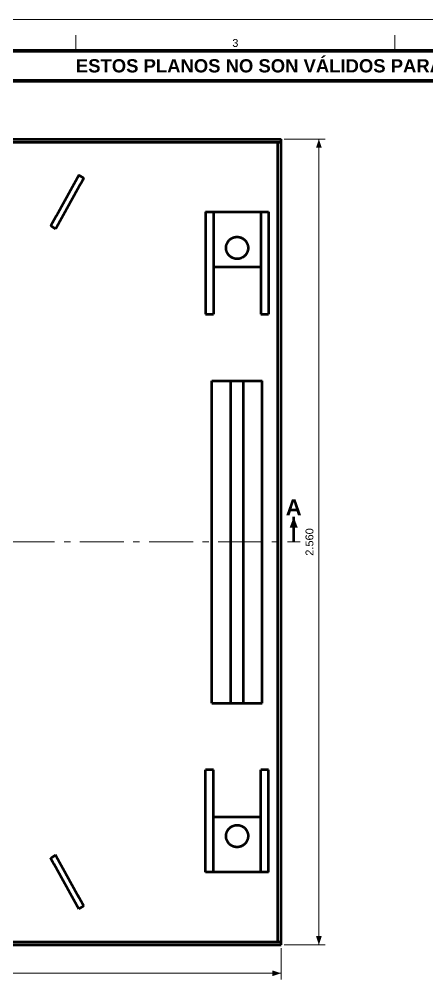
# Model space of a CAD drawing. Header units: millimetres. Extents: x 0 to 841, y 0 to 594.
# Drawn here: x 204.8 to 334.2, y 286.1 to 594 of the extents above; entities that cross this region are included whole.
import ezdxf
from ezdxf.enums import TextEntityAlignment as Align

# ---------------------------------------------------------------- set-up
doc = ezdxf.new("R2010")
doc.units = ezdxf.units.MM
doc.linetypes.add('EJE', pattern=[22, 14, -3, 2, -3])
for name, color, linetype, lineweight in [('COTA', 7, 'CONTINUOUS', 18), ('EJE', 7, 'EJE', 18), ('FINA', 7, 'CONTINUOUS', 18), ('MARCO', 7, 'CONTINUOUS', 70), ('TXT', 7, 'CONTINUOUS', 25), ('VIS', 7, 'CONTINUOUS', 50)]:
    doc.layers.add(name, color=color, linetype=linetype, lineweight=lineweight)
doc.styles.add('STD', font='LiberationSans-Regular.ttf')
doc.styles.add('STDB', font='LiberationSans-Bold.ttf')

msp = doc.modelspace()

# ---------------------------------------------------------------- linework, layer by layer
at = {"layer": 'COTA'}
for p, q in [((289, 556), (302, 556)), ((300, 300), (300, 556)), ((288, 299), (288, 289)), ((289, 300), (302, 300)), ((32, 291), (288, 291))]:
    msp.add_line(p, q, dxfattribs=at)
for points in [[(300, 556), (299.1, 553.2), (300.9, 553.2)], [(292, 436), (290.7, 432.5), (293.3, 432.5)], [(300, 300), (300.9, 302.8), (299.1, 302.8)], [(288, 291), (285.2, 291.9), (285.2, 290.1)]]:
    msp.add_solid(points, dxfattribs=at)
at = {"layer": 'EJE'}
msp.add_line((26, 428), (294, 428), dxfattribs=at)
at = {"layer": 'FINA'}
for p, q in [((222.75, 584), (222.75, 589)), ((324.12, 584), (324.12, 589))]:
    msp.add_line(p, q, dxfattribs=at)
msp.add_lwpolyline([(0, 0), (841, 0), (841, 594), (0, 594)], close=True, dxfattribs=at)
at = {"layer": 'MARCO'}
for points in [[(20, 10), (831, 10), (831, 584), (20, 584)], [(20, 574.5), (831, 574.5), (831, 584), (20, 584)]]:
    msp.add_lwpolyline(points, close=True, dxfattribs=at)
at = {"layer": 'VIS'}
msp.add_line((292, 428), (292, 436), dxfattribs=at)
for points in [[(32, 556), (288, 556)], [(32, 555), (288, 555)], [(287, 301), (287, 555)], [(287, 555), (288, 555)], [(288, 555), (288, 556)], [(288, 301), (288, 555)], [(223.68, 544.48), (223.62, 544.37), (223.56, 544.27), (223.51, 544.16), (223.45, 544.06), (223.39, 543.95), (223.33, 543.85), (223.27, 543.74), (223.21, 543.64), (223.16, 543.53), (223.1, 543.43), (223.04, 543.32), (222.98, 543.22), (222.92, 543.11), (222.86, 543.01), (222.81, 542.9), (222.75, 542.8), (222.69, 542.69), (222.63, 542.59), (222.57, 542.48), (222.51, 542.38), (222.45, 542.27), (222.4, 542.17), (222.34, 542.06), (222.28, 541.96), (222.22, 541.85), (222.16, 541.75), (222.1, 541.64), (222.05, 541.54), (221.99, 541.43), (221.93, 541.33), (221.87, 541.22), (221.81, 541.12), (221.75, 541.01), (221.7, 540.9), (221.64, 540.8), (221.58, 540.69), (221.52, 540.59), (221.46, 540.48), (221.4, 540.38), (221.35, 540.27), (221.29, 540.17), (221.23, 540.06), (221.17, 539.96), (221.11, 539.85), (221.05, 539.75), (220.99, 539.64), (220.94, 539.54), (220.88, 539.43), (220.82, 539.33), (220.76, 539.22), (220.7, 539.12), (220.64, 539.01), (220.59, 538.91), (220.53, 538.8), (220.47, 538.7), (220.41, 538.59), (220.35, 538.49), (220.29, 538.38), (220.24, 538.28), (220.18, 538.17), (220.12, 538.07), (220.06, 537.96), (220, 537.86), (219.94, 537.75), (219.88, 537.65), (219.83, 537.54), (219.77, 537.44), (219.71, 537.33), (219.65, 537.23), (219.59, 537.12), (219.53, 537.02), (219.48, 536.91), (219.42, 536.81), (219.36, 536.7), (219.3, 536.59), (219.24, 536.49), (219.18, 536.38), (219.13, 536.28), (219.07, 536.17), (219.01, 536.07), (218.95, 535.96), (218.89, 535.86), (218.83, 535.75), (218.78, 535.65), (218.72, 535.54), (218.66, 535.44), (218.6, 535.33), (218.54, 535.23), (218.48, 535.12), (218.42, 535.02), (218.37, 534.91), (218.31, 534.81), (218.25, 534.7), (218.19, 534.6), (218.13, 534.49), (218.07, 534.39), (218.02, 534.28), (217.96, 534.18), (217.9, 534.07), (217.84, 533.97), (217.78, 533.86), (217.72, 533.76), (217.67, 533.65), (217.61, 533.55), (217.55, 533.44), (217.49, 533.34), (217.43, 533.23), (217.37, 533.13), (217.32, 533.02), (217.26, 532.92), (217.2, 532.81), (217.14, 532.71), (217.08, 532.6), (217.02, 532.49), (216.96, 532.39), (216.91, 532.28), (216.85, 532.18), (216.79, 532.07), (216.73, 531.97), (216.67, 531.86), (216.61, 531.76), (216.56, 531.65), (216.5, 531.55), (216.44, 531.44), (216.38, 531.34), (216.32, 531.23), (216.26, 531.13), (216.21, 531.02), (216.15, 530.92), (216.09, 530.81), (216.03, 530.71), (215.97, 530.6), (215.91, 530.5), (215.86, 530.39), (215.8, 530.29), (215.74, 530.18), (215.68, 530.08), (215.62, 529.97), (215.56, 529.87), (215.5, 529.76), (215.45, 529.66), (215.39, 529.55), (215.33, 529.45), (215.27, 529.34), (215.21, 529.24), (215.15, 529.13), (215.1, 529.03), (215.04, 528.92), (214.98, 528.82), (214.92, 528.71), (214.86, 528.61), (214.8, 528.5), (214.75, 528.39)], [(225.25, 543.61), (225.2, 543.5), (225.14, 543.39), (225.08, 543.29), (225.02, 543.18), (224.96, 543.08), (224.9, 542.97), (224.85, 542.87), (224.79, 542.76), (224.73, 542.66), (224.67, 542.55), (224.61, 542.45), (224.55, 542.34), (224.5, 542.24), (224.44, 542.13), (224.38, 542.03), (224.32, 541.92), (224.26, 541.82), (224.2, 541.71), (224.14, 541.61), (224.09, 541.5), (224.03, 541.4), (223.97, 541.29), (223.91, 541.19), (223.85, 541.08), (223.79, 540.98), (223.74, 540.87), (223.68, 540.77), (223.62, 540.66), (223.56, 540.56), (223.5, 540.45), (223.44, 540.35), (223.39, 540.24), (223.33, 540.14), (223.27, 540.03), (223.21, 539.93), (223.15, 539.82), (223.09, 539.72), (223.04, 539.61), (222.98, 539.51), (222.92, 539.4), (222.86, 539.29), (222.8, 539.19), (222.74, 539.08), (222.68, 538.98), (222.63, 538.87), (222.57, 538.77), (222.51, 538.66), (222.45, 538.56), (222.39, 538.45), (222.33, 538.35), (222.28, 538.24), (222.22, 538.14), (222.16, 538.03), (222.1, 537.93), (222.04, 537.82), (221.98, 537.72), (221.93, 537.61), (221.87, 537.51), (221.81, 537.4), (221.75, 537.3), (221.69, 537.19), (221.63, 537.09), (221.58, 536.98), (221.52, 536.88), (221.46, 536.77), (221.4, 536.67), (221.34, 536.56), (221.28, 536.46), (221.22, 536.35), (221.17, 536.25), (221.11, 536.14), (221.05, 536.04), (220.99, 535.93), (220.93, 535.83), (220.87, 535.72), (220.82, 535.62), (220.76, 535.51), (220.7, 535.41), (220.64, 535.3), (220.58, 535.19), (220.52, 535.09), (220.47, 534.98), (220.41, 534.88), (220.35, 534.77), (220.29, 534.67), (220.23, 534.56), (220.17, 534.46), (220.12, 534.35), (220.06, 534.25), (220, 534.14), (219.94, 534.04), (219.88, 533.93), (219.82, 533.83), (219.76, 533.72), (219.71, 533.62), (219.65, 533.51), (219.59, 533.41), (219.53, 533.3), (219.47, 533.2), (219.41, 533.09), (219.36, 532.99), (219.3, 532.88), (219.24, 532.78), (219.18, 532.67), (219.12, 532.57), (219.06, 532.46), (219.01, 532.36), (218.95, 532.25), (218.89, 532.15), (218.83, 532.04), (218.77, 531.94), (218.71, 531.83), (218.65, 531.73), (218.6, 531.62), (218.54, 531.52), (218.48, 531.41), (218.42, 531.31), (218.36, 531.2), (218.3, 531.1), (218.25, 530.99), (218.19, 530.88), (218.13, 530.78), (218.07, 530.67), (218.01, 530.57), (217.95, 530.46), (217.9, 530.36), (217.84, 530.25), (217.78, 530.15), (217.72, 530.04), (217.66, 529.94), (217.6, 529.83), (217.55, 529.73), (217.49, 529.62), (217.43, 529.52), (217.37, 529.41), (217.31, 529.31), (217.25, 529.2), (217.19, 529.1), (217.14, 528.99), (217.08, 528.89), (217.02, 528.78), (216.96, 528.68), (216.9, 528.57), (216.84, 528.47), (216.79, 528.36), (216.73, 528.26), (216.67, 528.15), (216.61, 528.05), (216.55, 527.94), (216.49, 527.84), (216.44, 527.73), (216.38, 527.63), (216.32, 527.52)], [(223.68, 544.48), (225.25, 543.61)], [(264, 532.91), (266.5, 532.91)], [(264, 532.91), (264, 500.41)], [(266.5, 532.91), (266.5, 500.41)], [(266.5, 532.91), (281.5, 532.91)], [(266.5, 532.91), (266.5, 515.41)], [(281.5, 532.91), (284, 532.91)], [(281.5, 532.91), (281.5, 500.41)], [(281.5, 532.91), (281.5, 515.41)], [(284, 532.91), (284, 500.41)], [(216.32, 527.52), (214.75, 528.39)], [(274, 517.91), (273.88, 517.91), (273.76, 517.92), (273.64, 517.93), (273.52, 517.95), (273.4, 517.96), (273.28, 517.99), (273.17, 518.01), (273.05, 518.04), (272.94, 518.08), (272.82, 518.12), (272.71, 518.16), (272.6, 518.21), (272.49, 518.26), (272.38, 518.31), (272.28, 518.37), (272.17, 518.43), (272.07, 518.49), (271.97, 518.56), (271.88, 518.63), (271.78, 518.71), (271.69, 518.78), (271.6, 518.86), (271.51, 518.95), (271.43, 519.04), (271.35, 519.12), (271.27, 519.22), (271.2, 519.31), (271.13, 519.41), (271.06, 519.51), (271, 519.61), (270.94, 519.71), (270.88, 519.82), (270.83, 519.93), (270.78, 520.04), (270.74, 520.15), (270.69, 520.26), (270.66, 520.38), (270.62, 520.49), (270.59, 520.61), (270.57, 520.73), (270.55, 520.84), (270.53, 520.96), (270.52, 521.08), (270.51, 521.2), (270.5, 521.32), (270.5, 521.44), (270.5, 521.56), (270.51, 521.68), (270.52, 521.8), (270.54, 521.92), (270.56, 522.04), (270.58, 522.16), (270.61, 522.27), (270.64, 522.39), (270.68, 522.51), (270.71, 522.62), (270.76, 522.73), (270.81, 522.84), (270.86, 522.95), (270.91, 523.06), (270.97, 523.16), (271.03, 523.27), (271.1, 523.37), (271.16, 523.47), (271.24, 523.56), (271.31, 523.65), (271.39, 523.75), (271.47, 523.83), (271.56, 523.92), (271.64, 524), (271.73, 524.08), (271.83, 524.16), (271.92, 524.23), (272.02, 524.3), (272.12, 524.37), (272.22, 524.43), (272.33, 524.49), (272.44, 524.54), (272.54, 524.6), (272.65, 524.64), (272.77, 524.69), (272.88, 524.73), (272.99, 524.76), (273.11, 524.8), (273.23, 524.83), (273.34, 524.85), (273.46, 524.87), (273.58, 524.89), (273.7, 524.9), (273.82, 524.91), (273.94, 524.91), (274.06, 524.91), (274.18, 524.91), (274.3, 524.9), (274.42, 524.89), (274.54, 524.87), (274.66, 524.85), (274.77, 524.83), (274.89, 524.8), (275.01, 524.76), (275.12, 524.73), (275.23, 524.69), (275.35, 524.64), (275.46, 524.6), (275.56, 524.54), (275.67, 524.49), (275.78, 524.43), (275.88, 524.37), (275.98, 524.3), (276.08, 524.23), (276.17, 524.16), (276.27, 524.08), (276.36, 524), (276.44, 523.92), (276.53, 523.83), (276.61, 523.75), (276.69, 523.65), (276.76, 523.56), (276.84, 523.47), (276.9, 523.37), (276.97, 523.27), (277.03, 523.16), (277.09, 523.06), (277.14, 522.95), (277.19, 522.84), (277.24, 522.73), (277.29, 522.62), (277.32, 522.51), (277.36, 522.39), (277.39, 522.27), (277.42, 522.16), (277.44, 522.04), (277.46, 521.92), (277.48, 521.8), (277.49, 521.68), (277.5, 521.56), (277.5, 521.44), (277.5, 521.32), (277.49, 521.2), (277.48, 521.08), (277.47, 520.96), (277.45, 520.84), (277.43, 520.73), (277.41, 520.61), (277.38, 520.49), (277.34, 520.38), (277.31, 520.26), (277.26, 520.15), (277.22, 520.04), (277.17, 519.93), (277.12, 519.82), (277.06, 519.71), (277, 519.61), (276.94, 519.51), (276.87, 519.41), (276.8, 519.31), (276.73, 519.22), (276.65, 519.12), (276.57, 519.04), (276.49, 518.95), (276.4, 518.86), (276.31, 518.78), (276.22, 518.71), (276.12, 518.63), (276.03, 518.56), (275.93, 518.49), (275.83, 518.43), (275.72, 518.37), (275.62, 518.31), (275.51, 518.26), (275.4, 518.21), (275.29, 518.16), (275.18, 518.12), (275.06, 518.08), (274.95, 518.04), (274.83, 518.01), (274.72, 517.99), (274.6, 517.96), (274.48, 517.95), (274.36, 517.93), (274.24, 517.92), (274.12, 517.91), (274, 517.91)], [(266.5, 515.41), (281.5, 515.41)], [(264, 500.41), (266.5, 500.41)], [(281.5, 500.41), (284, 500.41)], [(266, 376.84), (266, 479.16)], [(266, 479.16), (272, 479.16)], [(272, 376.84), (272, 479.16)], [(272, 479.16), (276, 479.16)], [(276, 479.16), (282, 479.16)], [(276, 376.84), (276, 479.16)], [(282, 376.84), (282, 479.16)], [(266, 376.84), (272, 376.84)], [(272, 376.84), (276, 376.84)], [(276, 376.84), (282, 376.84)], [(266.5, 355.59), (264, 355.59)], [(264, 323.09), (264, 355.59)], [(266.5, 323.09), (266.5, 355.59)], [(284, 355.59), (281.5, 355.59)], [(281.5, 323.09), (281.5, 355.59)], [(284, 323.09), (284, 355.59)], [(266.5, 323.09), (266.5, 340.59)], [(281.5, 340.59), (266.5, 340.59)], [(281.5, 323.09), (281.5, 340.59)], [(274, 338.09), (274.12, 338.09), (274.24, 338.08), (274.36, 338.07), (274.48, 338.05), (274.6, 338.04), (274.72, 338.01), (274.83, 337.99), (274.95, 337.96), (275.06, 337.92), (275.18, 337.88), (275.29, 337.84), (275.4, 337.79), (275.51, 337.74), (275.62, 337.69), (275.72, 337.63), (275.83, 337.57), (275.93, 337.51), (276.03, 337.44), (276.12, 337.37), (276.22, 337.29), (276.31, 337.22), (276.4, 337.14), (276.49, 337.05), (276.57, 336.96), (276.65, 336.88), (276.73, 336.78), (276.8, 336.69), (276.87, 336.59), (276.94, 336.49), (277, 336.39), (277.06, 336.29), (277.12, 336.18), (277.17, 336.07), (277.22, 335.96), (277.26, 335.85), (277.31, 335.74), (277.34, 335.62), (277.38, 335.51), (277.41, 335.39), (277.43, 335.27), (277.45, 335.16), (277.47, 335.04), (277.48, 334.92), (277.49, 334.8), (277.5, 334.68), (277.5, 334.56), (277.5, 334.44), (277.49, 334.32), (277.48, 334.2), (277.46, 334.08), (277.44, 333.96), (277.42, 333.84), (277.39, 333.73), (277.36, 333.61), (277.32, 333.49), (277.29, 333.38), (277.24, 333.27), (277.19, 333.16), (277.14, 333.05), (277.09, 332.94), (277.03, 332.84), (276.97, 332.73), (276.9, 332.63), (276.84, 332.53), (276.76, 332.44), (276.69, 332.35), (276.61, 332.25), (276.53, 332.17), (276.44, 332.08), (276.36, 332), (276.27, 331.92), (276.17, 331.84), (276.08, 331.77), (275.98, 331.7), (275.88, 331.63), (275.78, 331.57), (275.67, 331.51), (275.56, 331.46), (275.46, 331.4), (275.35, 331.36), (275.23, 331.31), (275.12, 331.27), (275.01, 331.24), (274.89, 331.2), (274.77, 331.17), (274.66, 331.15), (274.54, 331.13), (274.42, 331.11), (274.3, 331.1), (274.18, 331.09), (274.06, 331.09), (273.94, 331.09), (273.82, 331.09), (273.7, 331.1), (273.58, 331.11), (273.46, 331.13), (273.34, 331.15), (273.23, 331.17), (273.11, 331.2), (272.99, 331.24), (272.88, 331.27), (272.77, 331.31), (272.65, 331.36), (272.54, 331.4), (272.44, 331.46), (272.33, 331.51), (272.22, 331.57), (272.12, 331.63), (272.02, 331.7), (271.92, 331.77), (271.83, 331.84), (271.73, 331.92), (271.64, 332), (271.56, 332.08), (271.47, 332.17), (271.39, 332.25), (271.31, 332.35), (271.24, 332.44), (271.16, 332.53), (271.1, 332.63), (271.03, 332.73), (270.97, 332.84), (270.91, 332.94), (270.86, 333.05), (270.81, 333.16), (270.76, 333.27), (270.71, 333.38), (270.68, 333.49), (270.64, 333.61), (270.61, 333.73), (270.58, 333.84), (270.56, 333.96), (270.54, 334.08), (270.52, 334.2), (270.51, 334.32), (270.5, 334.44), (270.5, 334.56), (270.5, 334.68), (270.51, 334.8), (270.52, 334.92), (270.53, 335.04), (270.55, 335.16), (270.57, 335.27), (270.59, 335.39), (270.62, 335.51), (270.66, 335.62), (270.69, 335.74), (270.74, 335.85), (270.78, 335.96), (270.83, 336.07), (270.88, 336.18), (270.94, 336.29), (271, 336.39), (271.06, 336.49), (271.13, 336.59), (271.2, 336.69), (271.27, 336.78), (271.35, 336.88), (271.43, 336.96), (271.51, 337.05), (271.6, 337.14), (271.69, 337.22), (271.78, 337.29), (271.88, 337.37), (271.97, 337.44), (272.07, 337.51), (272.17, 337.57), (272.28, 337.63), (272.38, 337.69), (272.49, 337.74), (272.6, 337.79), (272.71, 337.84), (272.82, 337.88), (272.94, 337.92), (273.05, 337.96), (273.17, 337.99), (273.28, 338.01), (273.4, 338.04), (273.52, 338.05), (273.64, 338.07), (273.76, 338.08), (273.88, 338.09), (274, 338.09)], [(214.75, 327.61), (216.32, 328.48)], [(223.68, 311.52), (223.62, 311.63), (223.56, 311.73), (223.51, 311.84), (223.45, 311.94), (223.39, 312.05), (223.33, 312.15), (223.27, 312.26), (223.21, 312.36), (223.16, 312.47), (223.1, 312.57), (223.04, 312.68), (222.98, 312.78), (222.92, 312.89), (222.86, 312.99), (222.81, 313.1), (222.75, 313.2), (222.69, 313.31), (222.63, 313.41), (222.57, 313.52), (222.51, 313.62), (222.45, 313.73), (222.4, 313.83), (222.34, 313.94), (222.28, 314.04), (222.22, 314.15), (222.16, 314.25), (222.1, 314.36), (222.05, 314.46), (221.99, 314.57), (221.93, 314.67), (221.87, 314.78), (221.81, 314.88), (221.75, 314.99), (221.7, 315.1), (221.64, 315.2), (221.58, 315.31), (221.52, 315.41), (221.46, 315.52), (221.4, 315.62), (221.35, 315.73), (221.29, 315.83), (221.23, 315.94), (221.17, 316.04), (221.11, 316.15), (221.05, 316.25), (220.99, 316.36), (220.94, 316.46), (220.88, 316.57), (220.82, 316.67), (220.76, 316.78), (220.7, 316.88), (220.64, 316.99), (220.59, 317.09), (220.53, 317.2), (220.47, 317.3), (220.41, 317.41), (220.35, 317.51), (220.29, 317.62), (220.24, 317.72), (220.18, 317.83), (220.12, 317.93), (220.06, 318.04), (220, 318.14), (219.94, 318.25), (219.88, 318.35), (219.83, 318.46), (219.77, 318.56), (219.71, 318.67), (219.65, 318.77), (219.59, 318.88), (219.53, 318.98), (219.48, 319.09), (219.42, 319.19), (219.36, 319.3), (219.3, 319.41), (219.24, 319.51), (219.18, 319.62), (219.13, 319.72), (219.07, 319.83), (219.01, 319.93), (218.95, 320.04), (218.89, 320.14), (218.83, 320.25), (218.78, 320.35), (218.72, 320.46), (218.66, 320.56), (218.6, 320.67), (218.54, 320.77), (218.48, 320.88), (218.42, 320.98), (218.37, 321.09), (218.31, 321.19), (218.25, 321.3), (218.19, 321.4), (218.13, 321.51), (218.07, 321.61), (218.02, 321.72), (217.96, 321.82), (217.9, 321.93), (217.84, 322.03), (217.78, 322.14), (217.72, 322.24), (217.67, 322.35), (217.61, 322.45), (217.55, 322.56), (217.49, 322.66), (217.43, 322.77), (217.37, 322.87), (217.32, 322.98), (217.26, 323.08), (217.2, 323.19), (217.14, 323.29), (217.08, 323.4), (217.02, 323.51), (216.96, 323.61), (216.91, 323.72), (216.85, 323.82), (216.79, 323.93), (216.73, 324.03), (216.67, 324.14), (216.61, 324.24), (216.56, 324.35), (216.5, 324.45), (216.44, 324.56), (216.38, 324.66), (216.32, 324.77), (216.26, 324.87), (216.21, 324.98), (216.15, 325.08), (216.09, 325.19), (216.03, 325.29), (215.97, 325.4), (215.91, 325.5), (215.86, 325.61), (215.8, 325.71), (215.74, 325.82), (215.68, 325.92), (215.62, 326.03), (215.56, 326.13), (215.5, 326.24), (215.45, 326.34), (215.39, 326.45), (215.33, 326.55), (215.27, 326.66), (215.21, 326.76), (215.15, 326.87), (215.1, 326.97), (215.04, 327.08), (214.98, 327.18), (214.92, 327.29), (214.86, 327.39), (214.8, 327.5), (214.75, 327.61)], [(225.25, 312.39), (225.2, 312.5), (225.14, 312.61), (225.08, 312.71), (225.02, 312.82), (224.96, 312.92), (224.9, 313.03), (224.85, 313.13), (224.79, 313.24), (224.73, 313.34), (224.67, 313.45), (224.61, 313.55), (224.55, 313.66), (224.5, 313.76), (224.44, 313.87), (224.38, 313.97), (224.32, 314.08), (224.26, 314.18), (224.2, 314.29), (224.14, 314.39), (224.09, 314.5), (224.03, 314.6), (223.97, 314.71), (223.91, 314.81), (223.85, 314.92), (223.79, 315.02), (223.74, 315.13), (223.68, 315.23), (223.62, 315.34), (223.56, 315.44), (223.5, 315.55), (223.44, 315.65), (223.39, 315.76), (223.33, 315.86), (223.27, 315.97), (223.21, 316.07), (223.15, 316.18), (223.09, 316.28), (223.04, 316.39), (222.98, 316.49), (222.92, 316.6), (222.86, 316.71), (222.8, 316.81), (222.74, 316.92), (222.68, 317.02), (222.63, 317.13), (222.57, 317.23), (222.51, 317.34), (222.45, 317.44), (222.39, 317.55), (222.33, 317.65), (222.28, 317.76), (222.22, 317.86), (222.16, 317.97), (222.1, 318.07), (222.04, 318.18), (221.98, 318.28), (221.93, 318.39), (221.87, 318.49), (221.81, 318.6), (221.75, 318.7), (221.69, 318.81), (221.63, 318.91), (221.58, 319.02), (221.52, 319.12), (221.46, 319.23), (221.4, 319.33), (221.34, 319.44), (221.28, 319.54), (221.22, 319.65), (221.17, 319.75), (221.11, 319.86), (221.05, 319.96), (220.99, 320.07), (220.93, 320.17), (220.87, 320.28), (220.82, 320.38), (220.76, 320.49), (220.7, 320.59), (220.64, 320.7), (220.58, 320.81), (220.52, 320.91), (220.47, 321.02), (220.41, 321.12), (220.35, 321.23), (220.29, 321.33), (220.23, 321.44), (220.17, 321.54), (220.12, 321.65), (220.06, 321.75), (220, 321.86), (219.94, 321.96), (219.88, 322.07), (219.82, 322.17), (219.76, 322.28), (219.71, 322.38), (219.65, 322.49), (219.59, 322.59), (219.53, 322.7), (219.47, 322.8), (219.41, 322.91), (219.36, 323.01), (219.3, 323.12), (219.24, 323.22), (219.18, 323.33), (219.12, 323.43), (219.06, 323.54), (219.01, 323.64), (218.95, 323.75), (218.89, 323.85), (218.83, 323.96), (218.77, 324.06), (218.71, 324.17), (218.65, 324.27), (218.6, 324.38), (218.54, 324.48), (218.48, 324.59), (218.42, 324.69), (218.36, 324.8), (218.3, 324.9), (218.25, 325.01), (218.19, 325.12), (218.13, 325.22), (218.07, 325.33), (218.01, 325.43), (217.95, 325.54), (217.9, 325.64), (217.84, 325.75), (217.78, 325.85), (217.72, 325.96), (217.66, 326.06), (217.6, 326.17), (217.55, 326.27), (217.49, 326.38), (217.43, 326.48), (217.37, 326.59), (217.31, 326.69), (217.25, 326.8), (217.19, 326.9), (217.14, 327.01), (217.08, 327.11), (217.02, 327.22), (216.96, 327.32), (216.9, 327.43), (216.84, 327.53), (216.79, 327.64), (216.73, 327.74), (216.67, 327.85), (216.61, 327.95), (216.55, 328.06), (216.49, 328.16), (216.44, 328.27), (216.38, 328.37), (216.32, 328.48)], [(266.5, 323.09), (264, 323.09)], [(281.5, 323.09), (266.5, 323.09)], [(284, 323.09), (281.5, 323.09)], [(225.25, 312.39), (223.68, 311.52)], [(32, 301), (288, 301)], [(32, 300), (288, 300)], [(287, 301), (288, 301)], [(288, 300), (288, 301)]]:
    msp.add_lwpolyline(points, dxfattribs=at)

# ---------------------------------------------------------------- texts
at = {"layer": 'TXT'}
for s, height, style, p in [('3', 2.5, 'STD', (273.44, 586.5)), ('ESTOS PLANOS NO SON VÁLIDOS PARA FABRICACIÓN HASTA SU REVISIÓN Y APROBACIÓN POR UN INGENIERO CALCULISTA HABILITADO.', 4.2, 'STDB', (425.5, 579.25)), ('A', 5, 'STDB', (292, 439))]:
    msp.add_text(s, height=height, dxfattribs=dict(at, style=style)).set_placement(p, align=Align.MIDDLE_CENTER)
at = {"layer": 'TXT', "style": 'STD'}
msp.add_text('2.560', height=2.5, rotation=90, dxfattribs=at).set_placement((299, 428), align=Align.BOTTOM_CENTER)

doc.saveas('drawing.dxf')
